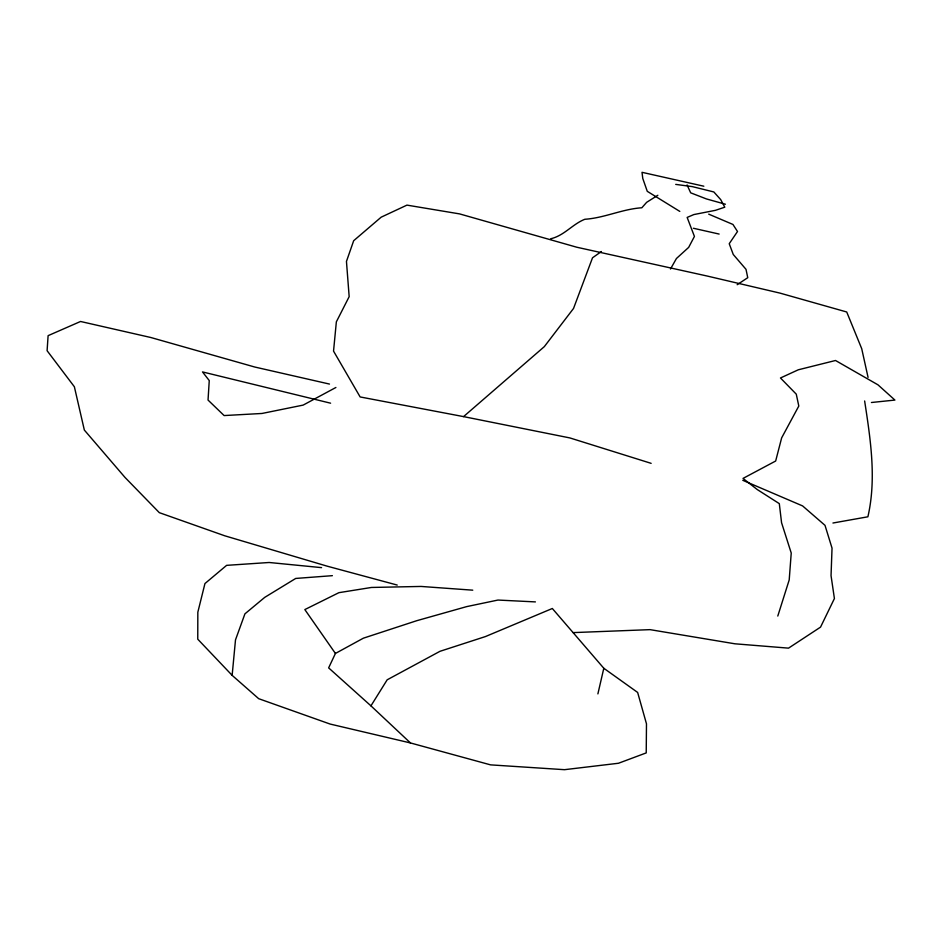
<?xml version="1.0" encoding="UTF-8"?>
<svg xmlns="http://www.w3.org/2000/svg" width="942" height="942" viewBox="0 0 942 942"><rect width="100%" height="100%" fill="white"/><g stroke="black" fill="none" stroke-linecap="round" stroke-linejoin="round"><path stroke-width="1.41" d="M410.453 742.944L370.948 705.852L387.174 679.806L439.973 651.311L485.424 636.568L552.33 608.497L603.81 668.267L637.64 692.441L646.483 723.833L646.224 752.905L618.47 763.256L564.482 769.685L490.594 764.869L410.453 742.944L330.124 724.057L258.697 698.693L232.144 675.355L235.5 639.865L244.92 613.854L264.749 597.358L295.717 578.447L332.385 575.668M597.887 693.901L603.81 668.267M777.786 616.056L789.208 579.919L791.233 553.036L781.566 522.728L779.305 503.629L757.25 489.546L743.026 478.406L775.666 461.015L781.648 437.877L798.804 406.037L796.273 394.156L780.471 377.978L798.298 369.794L835.519 360.492L877.991 384.842L894.9 400.067L871.421 402.505M535.409 601.903L497.977 600.054L466.679 606.613L416.729 620.707L363.377 638.181L335.423 653.454L328.64 667.878L370.948 705.852M670.492 269.023L676.438 258.508L688.661 247.393L694.431 236.442L687.154 217.425L693.842 214.564L715.414 210.337L724.787 207.193L720.677 199.574L713.836 191.956L692.323 186.622L675.72 184.385M868.065 377.377L861.718 348.693L846.717 311.99L779.917 293.092L707.159 276.03L576.787 247.228L459.566 213.893L406.956 205.12L381.18 217.166L353.674 240.716L346.456 261.417L349.164 296.659L336.353 321.834L333.539 351.107L360.138 396.947L463.558 416.611L544.335 346.621L573.537 308.446L592.518 257.79L601.408 251.526M737.174 284.708L747.748 277.69L746.005 269.33L733.265 254.493L729.226 243.707L737.504 231.508L732.947 224.455L708.702 214.14M657.834 195.277L646.648 202.33L641.843 207.77C622.25 209.065 604.481 217.967 584.841 219.274C572.406 224.172 564.176 235.712 550.587 238.797M335.905 387.48L303.171 405.095L261.994 413.467L224.114 415.563L208.041 400.067L209.254 380.568L202.506 371.925L330.595 403.188M832.94 523.022L867.888 516.793C876.661 478.795 870.467 439.043 864.638 400.974M573.101 632.612L650.039 629.645L734.925 643.798L788.536 648.143L820.541 627.125L834.412 598.535L831.044 575.656L832.033 548.126L825.004 525.342L802.596 505.913L742.767 480.302M472.766 590.175L421.086 586.442L371.454 587.455L338.92 592.671L304.831 609.58L335.423 653.454M321.563 567.637L269.165 562.492L226.622 565.353L204.944 583.557L197.832 612.218L197.761 639.182L232.144 675.355M463.558 416.611L569.875 437.924L651.146 463.346M703.839 186.21L642.008 172.315L642.785 178.497L647.272 191.332L679.806 211.408M693.406 228.258L719.146 234.063M329.476 384.065L254.729 367.015L150.826 337.507L80.541 321.481L48.101 335.658L47.1 350.707L74.371 386.762L84.344 430.07L125.003 477.429L159.316 512.66L224.702 535.774L327.286 566.201L397.23 585.064M725.411 204.226L706.453 198.939L690.686 192.827L687.059 184.926"/></g></svg>
